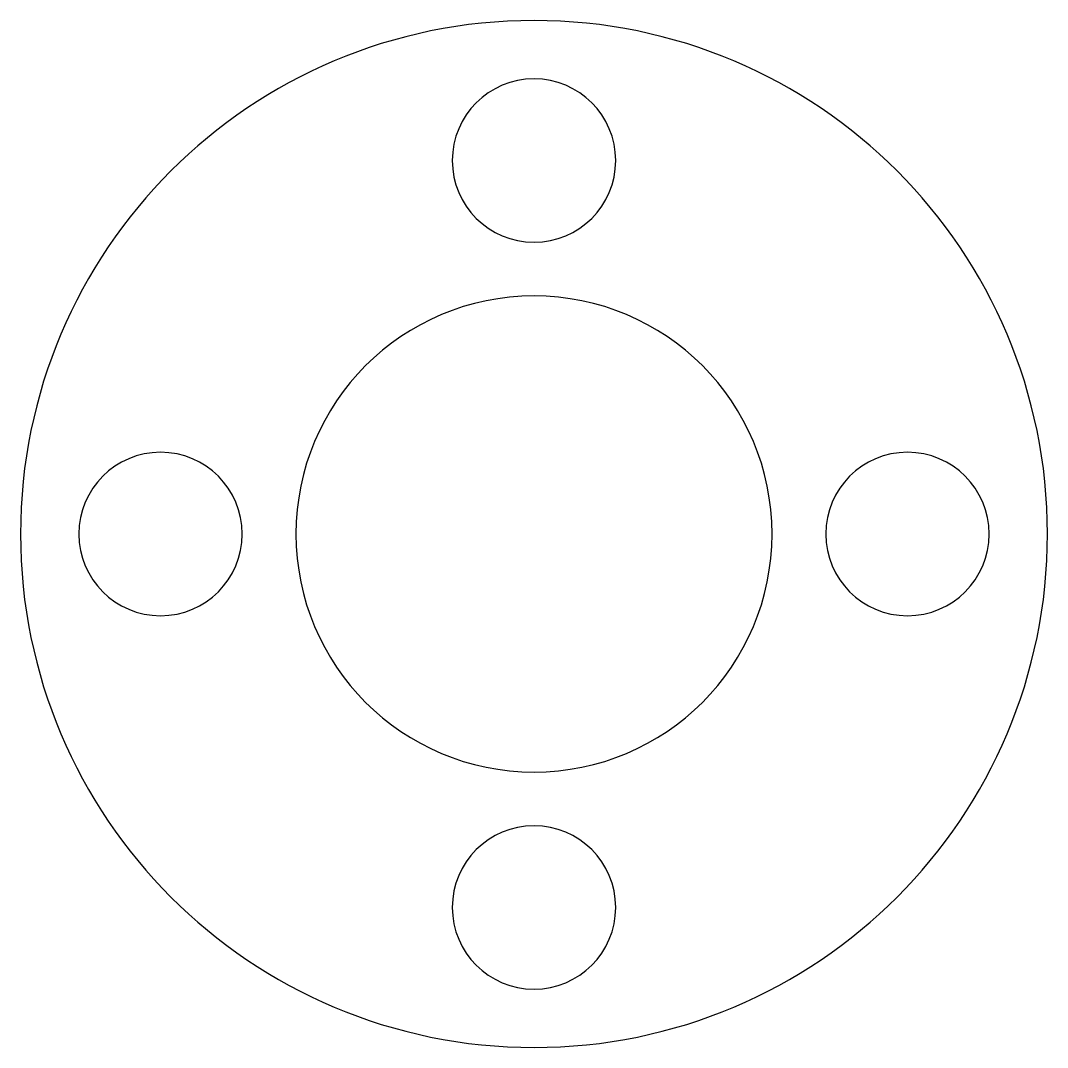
# Model space of a CAD drawing. Header units: millimetres. Extents: x -11 to 11, y -11 to 11.
import ezdxf

# ---------------------------------------------------------------- set-up
doc = ezdxf.new("R2010")
doc.units = ezdxf.units.MM
doc.layers.get('0').update_dxf_attribs({"linetype": 'CONTINUOUS'})

msp = doc.modelspace()

# ---------------------------------------------------------------- linework, layer by layer
at = {"extrusion": (0, 0, -1)}
for centre, radius in [((0, 0), 11), ((0, 8), 1.75), ((0, 0), 5.1), ((8, 0), 1.75), ((-8, 0), 1.75), ((0, -8), 1.75)]:
    msp.add_circle(centre, radius, dxfattribs=at)

doc.saveas('drawing.dxf')
